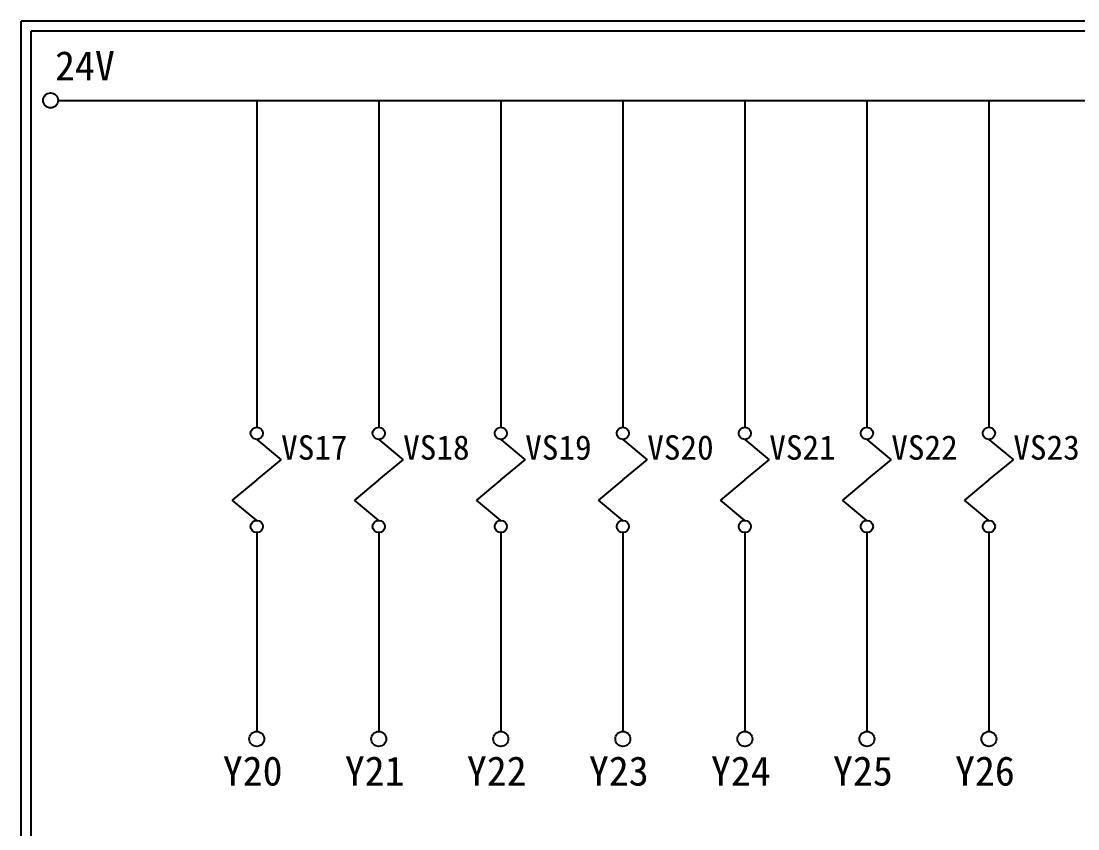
# Model space of a CAD drawing. Extents: x 926 to 1213, y 3 to 207.
# Drawn here: x 925.7 to 1055.6, y 107.6 to 207 of the extents above; entities that cross this region are included whole.
import ezdxf

# ---------------------------------------------------------------- set-up
doc = ezdxf.new("R2010")
doc.units = 0
doc.layers.add('圖框層', color=7, linetype='CONTINUOUS')
doc.layers.add('標尺寸層', color=3, linetype='CONTINUOUS')
doc.styles.add('STSL', font='KAIU.TTF')

msp = doc.modelspace()

# ---------------------------------------------------------------- linework, layer by layer
at = {"layer": '圖框層', "color": 7}
for p, q in [((1212.74, 206.97), (925.74, 206.97)), ((925.74, 3), (925.74, 206.97)), ((1211.49, 205.72), (926.99, 205.72)), ((926.99, 4.25), (926.99, 205.72))]:
    msp.add_line(p, q, dxfattribs=at)
at = {"layer": '標尺寸層', "color": 7}
for p, q in [((930.28, 197.22), (1207.88, 197.22)), ((954.7, 197.22), (954.7, 157.03)), ((969.7, 197.22), (969.7, 157.03)), ((984.7, 197.22), (984.7, 157.03)), ((999.7, 197.22), (999.7, 157.03)), ((1014.7, 197.22), (1014.7, 157.03)), ((1029.7, 197.22), (1029.7, 157.03)), ((1044.7, 197.22), (1044.7, 157.03)), ((954.7, 155.53), (957.7, 153.04)), ((969.7, 155.53), (972.7, 153.04)), ((984.7, 155.53), (987.7, 153.04)), ((999.7, 155.53), (1002.7, 153.04)), ((1014.7, 155.53), (1017.7, 153.04)), ((1029.7, 155.53), (1032.7, 153.04)), ((1044.7, 155.53), (1047.7, 153.04)), ((954.7, 150.55), (957.7, 153.04)), ((969.7, 150.55), (972.7, 153.04)), ((984.7, 150.55), (987.7, 153.04)), ((999.7, 150.55), (1002.7, 153.04)), ((1014.7, 150.55), (1017.7, 153.04)), ((1029.7, 150.55), (1032.7, 153.04)), ((1044.7, 150.55), (1047.7, 153.04)), ((954.7, 150.55), (951.69, 148.06)), ((969.7, 150.55), (966.7, 148.06)), ((984.7, 150.55), (981.7, 148.06)), ((999.7, 150.55), (996.7, 148.06)), ((1014.7, 150.55), (1011.7, 148.06)), ((1029.7, 150.55), (1026.7, 148.06)), ((1044.7, 150.55), (1041.7, 148.06)), ((954.7, 145.57), (951.69, 148.06)), ((969.7, 145.57), (966.7, 148.06)), ((984.7, 145.57), (981.7, 148.06)), ((999.7, 145.57), (996.7, 148.06)), ((1014.7, 145.57), (1011.7, 148.06)), ((1029.7, 145.57), (1026.7, 148.06)), ((1044.7, 145.57), (1041.7, 148.06)), ((954.7, 144.07), (954.7, 119.62)), ((969.7, 144.07), (969.7, 119.62)), ((984.7, 144.07), (984.7, 119.62)), ((999.7, 144.07), (999.7, 119.62)), ((1014.7, 144.07), (1014.7, 119.62)), ((1029.7, 144.07), (1029.7, 119.62)), ((1044.7, 144.07), (1044.7, 119.62))]:
    msp.add_line(p, q, dxfattribs=at)
for centre, radius in [((929.36, 197.22), 0.92), ((954.7, 156.28), 0.751), ((969.7, 156.28), 0.751), ((984.7, 156.28), 0.751), ((999.7, 156.28), 0.751), ((1014.7, 156.28), 0.751), ((1029.7, 156.28), 0.751), ((1044.7, 156.28), 0.751), ((954.7, 144.82), 0.751), ((969.7, 144.82), 0.751), ((984.7, 144.82), 0.751), ((999.7, 144.82), 0.751), ((1014.7, 144.82), 0.751), ((1029.7, 144.82), 0.751), ((1044.7, 144.82), 0.751), ((954.7, 118.7), 0.92), ((969.7, 118.7), 0.92), ((984.7, 118.7), 0.92), ((999.7, 118.7), 0.92), ((1014.7, 118.7), 0.92), ((1029.7, 118.7), 0.92), ((1044.7, 118.7), 0.92)]:
    msp.add_circle(centre, radius, dxfattribs=at)

# ---------------------------------------------------------------- texts
at = {"layer": '圖框層', "color": 4, "style": 'STSL'}
for s, height, p in [('24V', 3.6, (929.91, 199.68)), ('VS17', 3, (957.7, 153.04)), ('VS18', 3, (972.7, 153.04)), ('VS19', 3, (987.7, 153.04)), ('VS20', 3, (1002.7, 153.04)), ('VS21', 3, (1017.7, 153.04)), ('VS22', 3, (1032.7, 153.04)), ('VS23', 3, (1047.7, 153.04)), ('Y20', 3.6, (950.53, 112.96)), ('Y21', 3.6, (965.53, 112.96)), ('Y22', 3.6, (980.53, 112.96)), ('Y23', 3.6, (995.53, 112.96)), ('Y24', 3.6, (1010.53, 112.96)), ('Y25', 3.6, (1025.53, 112.96)), ('Y26', 3.6, (1040.53, 112.96))]:
    msp.add_text(s, height=height, dxfattribs=at).set_placement(p)

doc.saveas('drawing.dxf')
